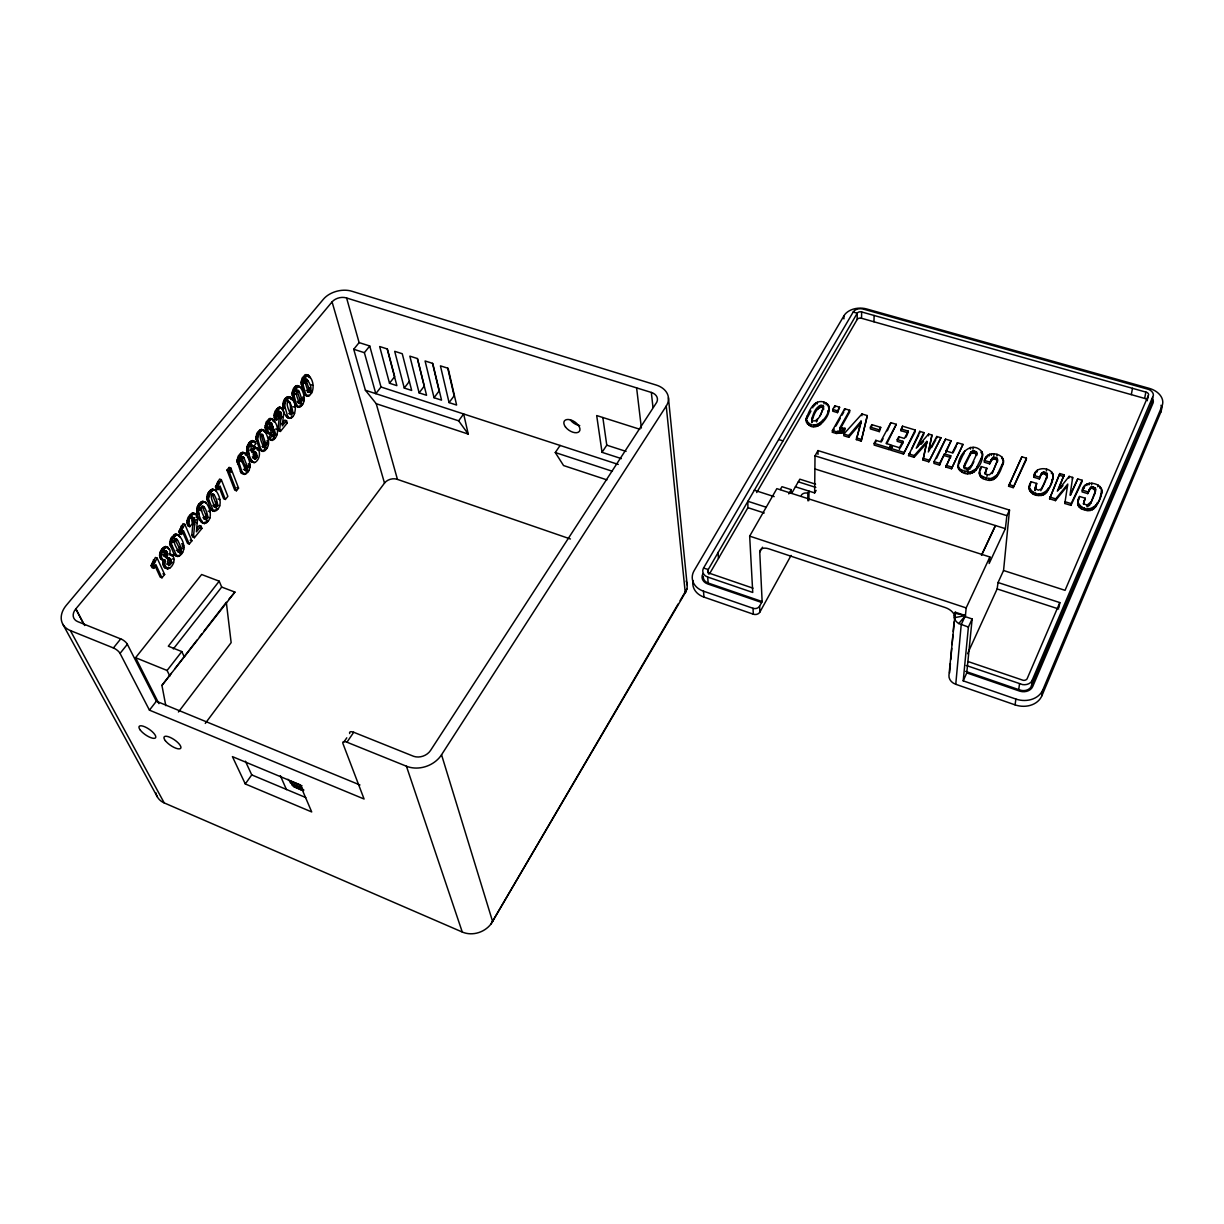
<?xml version="1.0" encoding="UTF-8"?>
<svg xmlns="http://www.w3.org/2000/svg" width="1224" height="1224" viewBox="0 0 1224 1224"><rect width="100%" height="100%" fill="white"/><g stroke="black" fill="none" stroke-linecap="round" stroke-linejoin="round"><path stroke-width="1.5" d="M245.718 467.859L241.419 456.338L243.836 457.47L247.569 467.124C248.273 471.056 242.275 471.179 245.718 467.859L247.416 468.455M839.802 427.926L844.973 428.278L843.397 432.806L836.298 433.464L832.412 432.286L832.412 430.542L844.667 408.755L849.686 410.269L849.67 412.029L839.786 429.67L839.802 427.926L849.686 410.269M832.748 409.428L832.733 411.188L837.522 412.626L839.587 407.24L834.814 405.787L832.748 409.428L837.537 410.882L837.522 412.626M834.799 407.546L834.814 405.787M836.298 433.464L836.298 431.72L832.412 430.542M251.088 450.463L254.225 447.081C261.707 447.831 260.528 460.056 254.668 462.55C245.886 461.28 243.347 444.006 252.205 440.594L256 443.547L253.659 446.423L251.104 444.434M253.643 462.596C248.135 457.608 245.366 444.802 253.903 441.176L255.342 442.139M837.966 433.051L837.966 431.307L843.413 431.062L844.973 428.278M264.292 444.97L260.865 433.954L262.563 434.535L265.99 444.174L264.828 447.403L262.701 446.928L264.292 444.97L265.975 445.567M839.97 432.852L839.97 431.108M840.781 429.701L840.796 427.956M841.898 432.806L841.913 431.062M811.665 418.669L812.139 420.735C818.902 422.77 822.161 411.264 823.507 406.307L823.048 405.725C815.949 404.073 811.971 416.038 811.68 421.882C813.226 416.94 816.301 405.588 823.064 407.47L823.553 409.489L823.507 406.307M842.372 429.808L842.387 428.063M843.917 318.898L843.948 315.777A17.61 12.332 -0.1 0 1 866.791 308.999L1149.214 388.345A19.003 13.388 8.3 0 1 1162.05 405.924L1160.78 412.213L1041.899 695.737A21.16 17.136 10.6 0 1 1015.079 704.871L955.76 684.293A10.48 8.537 7.6 0 1 948.967 675.158L955.256 612.199L965.43 615.596L961.222 624.653L955.76 684.293M843.397 432.806L843.413 431.062M861.038 421.117L856.372 439.615L861.206 441.099L867.296 415.579L861.956 413.972L843.826 434.03L843.826 435.775L848.752 437.289L861.008 422.861L861.038 421.117L848.768 435.545L848.752 437.289M844.652 410.514L844.667 408.755M308.999 392.506L308.356 391.955C297.508 363.788 319.082 391.573 307.346 391.94M201.011 526.152L196.406 531.828L197.661 517.721L196.146 514.004L193.086 512.902C188.205 514.661 185.497 521.347 188.052 526.029L189.781 526.672L192.352 523.505L191.678 519.817L193.071 517.721L194.096 517.951L194.876 522.526L193.56 535.73L194.402 537.718L201.945 528.401L201.011 526.152L199.282 525.509L196.988 528.355M291.496 414.508C288.39 414.599 293.209 404.501 287.747 401.074L289.415 401.625C290.975 403.691 295.978 417.399 288.742 413.513M756.707 492.538L857.152 319.51L857.244 313.206A3.32 2.31 -0.1 0 1 861.558 311.936L1146.628 392.307A3.55 2.494 8.2 0 1 1148.617 394.801L1065.064 590.335L1003.558 570.506L1009.509 510.087L817.984 450.585L815.016 455.833L814.649 492.92L795.416 486.785L791.79 493.196M298.427 402.941L299.972 399.682L296.805 389.966L298.488 390.533C299.987 392.506 304.96 406.353 297.769 402.405L300.492 403.4M1147.378 400.707A3.55 2.494 8.3 0 0 1145.419 398.642L861.543 318.271L861.65 311.967M309.412 392.414L307.744 391.864L308.876 388.727L305.786 378.981L307.453 379.532M808.834 500.662L809.003 491.115L807.794 493.241L807.916 500.815M861.206 441.099L867.296 415.579M861.926 415.716L861.956 413.972M194.402 537.718L192.688 537.076L191.847 535.087L193.193 519.833L191.893 516.987L194.096 517.951M870.417 427.176L870.371 428.92L879.306 431.628L880.729 427.36L871.794 424.651L870.417 427.176L879.352 429.884L879.306 431.628M873.967 321.79L874.12 315.486M871.748 426.396L871.794 424.651M874.196 443.333L874.15 445.062L889.205 449.682L890.873 444.924L886.069 443.455L896.32 424.315L890.842 422.663L880.546 441.772L875.818 440.334L874.196 443.333L889.282 447.938L889.205 449.682M875.772 442.078L875.818 440.334M890.842 422.663L887.339 430.787M899.426 449.468L899.502 447.724L892.311 445.521L890.72 450.141L903.465 454.043L915.169 431.766L915.261 430.022L902.516 426.182L900.971 430.695L908.193 432.883L908.269 431.139L901.048 428.951M892.25 447.265L892.311 445.521M896.32 424.315L886.849 443.608M908.269 431.139L904.398 438.467L898.753 436.754L897.253 439.584L897.177 441.328L902.822 443.042L900.267 447.862M898.676 438.498L898.753 436.754M280.418 431.46L278.751 430.894L278.047 428.859L279.608 413.972L278.521 411.05L280.617 411.983L281.291 414.538L279.715 429.44L280.418 431.46L287.288 422.969L286.508 420.673L284.84 420.107L281.688 423.994M902.516 426.182L900.971 430.695M902.822 443.042L902.899 441.298L897.253 439.584M172.599 555.298L170.014 554.013C177.22 556.124 173.762 567.645 167.673 568.946L164.674 565.044L165.271 560.317L163.526 559.659C156.397 559.552 160.115 547.357 165.592 546.531L167.305 547.449M903.465 454.043L915.261 430.022M265.072 427.191L266.312 422.035L269.831 418.501C278.429 419.847 280.709 437.014 272.141 440.426L268.515 437.718L270.733 434.673L272.417 435.254C275.354 439.278 275.721 430.588 273.748 429.012L272.218 432.378L269.357 433.877L266.297 431.843L265.072 427.191L266.755 427.773L269.357 433.877M266.755 427.773L268.01 422.617L270.397 419.694L272.508 419.052M914.114 457.317L914.206 455.573L926.798 441.405L926.706 443.149L914.114 457.317L908.545 455.603L919.744 431.368L923.86 432.608L923.753 434.352L917.663 446.852M286.508 420.673L282.316 425.86L283.769 412.09L282.514 408.296L279.684 407.133C274.941 408.724 272.906 415.166 274.91 419.618L276.593 420.184L278.95 417.308L278.429 413.605L280.204 411.631M919.652 433.112L919.744 431.368M923.86 432.608L916.24 448.229L928.618 434.046L931.954 435.056L928.327 451.977L936.773 436.494L940.95 437.764L928.802 461.8L923.003 460.025L926.798 441.405M928.511 435.79L928.618 434.046M189.781 526.672C187.226 521.99 189.934 515.304 194.815 513.529L196.146 514.004M928.802 461.8L940.95 437.764M931.954 435.056L928.939 450.34M934.065 461.647L933.958 463.391L939.558 465.105L944.484 453.874L950.803 455.787L945.877 467.048L951.507 468.761L962.982 444.388L957.398 442.706L952.272 452.865L945.968 450.952L951.109 440.808L945.555 439.141L934.065 461.647L939.665 463.361L939.558 465.105M936.651 438.253L936.773 436.494M945.555 439.141L936.421 458.572M169.646 543.318L171.054 538.254L174.848 534.322L176.929 534.414L180.219 537.091C184.855 542.584 185.987 553.768 177.847 556.492L174.298 554.839L169.646 543.318L171.391 543.976L176.868 556.231M171.391 543.976L172.798 538.912L175.353 535.775L177.694 534.766L180.219 537.091M945.968 450.952L945.846 452.696L951.109 440.808M945.877 467.048L950.803 455.787M1095.924 489.508L1090.553 503.707L1094.99 493.44L1095.449 487.963L1091.288 486.8L1087.738 493.609L1082.062 491.895C1082.138 477.268 1108.087 483.098 1100.529 496.133C1098.708 503.401 1093.491 513.988 1084.204 509.719C1077.304 508.939 1076.248 501.442 1079.568 496.485L1085.244 498.214L1083.424 503.86L1085.244 498.214M204.5 523.581C196.054 521.042 193.178 504.456 202.786 501.335L206.259 503.095C210.757 508.74 213.175 520.582 204.5 523.581L203.567 523.306C198.212 517.92 195.366 505.084 204.515 501.962L206.259 503.095M951.507 468.761L962.982 444.388M206.657 498.076L208.049 493.104L210.513 490.09L212.731 489.172L215.378 490.136C220.412 495.613 223.365 508.174 214.384 511.387L210.956 509.704L206.657 498.076L208.386 498.704L213.466 511.097M208.386 498.704L210.941 492.063L213.404 489.967L215.378 490.136M957.26 444.465L957.398 442.706M276.593 420.184C274.589 415.747 276.624 409.29 281.367 407.699M958.178 467.186L958.316 465.441L958.591 468.976C969.576 482.501 984.892 464.891 982.214 452.1C971.351 438.697 955.837 456.292 958.591 468.976M958.438 465.166L958.576 463.422M959.432 461.219L959.295 462.963L964.94 450.677M959.723 470.567L958.729 467.247M961.697 471.928L961.834 470.184L959.861 468.823M963.533 454.471L963.671 452.712M964.084 465.717L963.931 467.461L970.816 453.584L974.61 452.819L976.752 455.389L976.614 452.146L973.493 450.814L970.969 451.84L964.696 463.927L964.237 468.93M964.558 465.671L964.696 463.927M236.982 461.004L238.359 456.108L240.745 453.186L242.888 452.344L245.473 453.324C250.063 458.847 253.138 471.255 244.326 474.422L240.99 472.724L236.982 461.004L238.695 461.601L242.077 472.112L244.326 474.422M238.695 461.601L241.189 455.083L243.576 453.079L245.473 453.324M964.604 473.076L964.757 471.332L961.834 470.184M966.119 470.016L966.271 468.272L964.39 467.201M949.579 673.016L950.421 663.423M950.742 659.659L951.736 648.368M952.058 644.604L952.884 635.195M953.221 631.431L954.031 622.022M954.506 616.59L954.812 613.239L965.43 615.596L966.164 607.915L989.879 556.981L776.842 488.651L749.669 536.127L752.745 592.462L707.671 577.039A8.629 6.824 -4.6 0 1 703.54 568.074L853.159 312.059A7.726 5.401 -0.1 0 1 863.211 309.075L1148.709 389.431A8.338 5.86 8.2 0 1 1153.39 395.276L1031.755 681.248A9.333 7.528 10.3 0 1 1022.637 684.614L966.226 665.473M967.358 470.261L967.496 468.517L971.122 465.885L976.905 453.645M954.949 615.596L955.256 612.199M967.679 473.764L967.832 472.02L964.757 471.332M968.368 470.2L968.521 468.455M969.729 455.221L969.882 453.477M970.387 449.101L970.54 447.357M970.816 453.584L970.969 451.84M255.831 437.963L257.193 433.112L259.534 430.251L261.615 429.456L264.17 430.435C268.5 435.974 271.651 448.305 262.946 451.442L259.672 449.713L255.831 437.963L257.53 438.559L260.773 449.086L262.946 451.442M257.53 438.559L260.008 432.103L262.334 430.159L264.17 430.435M969.882 469.282L970.035 467.537M970.311 473.81L970.464 472.066L976.064 468.761L982.337 455.94L982.168 457.684M970.969 467.629L971.122 465.885M972.315 452.635L972.468 450.891M973.004 449.116L973.156 447.357M973.325 452.559L973.493 450.814M165.271 560.317C158.141 560.209 161.874 548.031 167.336 547.189L170.136 550.662L169.692 554.885L171.743 554.671M972.529 473.244L972.682 471.5M974.61 452.819L974.778 451.075M975.758 453.293L975.926 451.549M974.365 472.127L974.534 470.383M976.461 453.89L976.614 452.146M975.895 470.506L976.064 468.761M977.165 468.409L977.318 466.665M282.882 404.914C284.656 390.135 296.82 398.672 295.183 410.269C293.362 424.912 281.382 416.374 282.882 404.914L284.565 405.481L287.579 416.068L289.66 418.47M284.565 405.481L285.896 400.676L290.18 397.188M989.681 463.865L990.843 460.071L993.276 457.21L997.285 458.327L997.499 461.586L997.101 460.071L994.072 458.832L991.715 460.04L989.681 463.865L984.218 462.213C984.157 448.183 1009.953 453.293 1002.074 466.313C999.886 473.321 994.607 483.572 985.534 479.487C978.817 478.737 977.991 471.24 981.388 466.604L986.865 468.272L985.014 473.795L986.865 468.272M1029.109 489.218L1029.338 487.473C1036.957 501.534 1052.242 490.35 1052.946 477.482C1050.835 484.474 1048.188 496.378 1038.732 495.506C1030.96 495.797 1026.232 488.116 1031.098 481.736L1036.682 483.434L1034.999 490.533L1036.682 483.434M292 393.761C296.713 370.933 312.319 403.354 298.671 407.332L295.504 405.588L292 393.761L293.668 394.327L296.636 404.914L298.671 407.332M293.668 394.327L295.015 389.538L299.253 386.096M979.736 475.646L979.521 472.25M980.439 468.532L980.286 470.276L981.388 466.604M981.342 459.887L981.495 458.143M982.214 452.1L982.046 453.844L980.898 452.253M982.444 455.665L982.612 453.92M980.837 477.115L979.904 473.902M1162.05 405.924L1042.817 689.892A21.252 17.182 10.4 0 1 1015.874 699.057L963.212 680.85L968.398 627.04L972.147 618.946L964.986 616.575M301.028 382.714L302.359 377.971L305.633 374.636C314.155 375.692 316.159 393.485 307.607 396.316L304.47 394.572L301.028 382.714L302.695 383.28L305.587 393.883L307.607 396.316M302.695 383.28L304.042 378.522L308.219 375.125M982.734 478.385L982.903 476.656L981.005 475.371M985.106 460.392L985.274 458.648M986.207 458.541L986.391 456.797M985.733 472.005L985.901 470.261M987.569 457.042L987.753 455.297M985.534 479.487L985.702 477.743L982.903 476.656M963.212 680.85L966.761 672.894L972.147 618.946M986.972 476.396L987.156 474.652L985.305 473.55L985.182 472.066M989.252 455.955L989.42 454.211M988.717 480.191L988.9 478.446L985.702 477.743M990.675 461.815L990.843 460.071M991.318 455.374L991.486 453.63M991.715 460.04L991.884 458.296M993.092 458.969L993.276 457.21M991.394 480.191L991.578 478.462L997.101 474.897L1003.083 462.412L1002.9 464.156M996.963 461.953L991.991 473.657L997.682 459.842M993.827 455.374L994.01 453.63M994.072 458.832L994.255 457.088M1101.263 493.915L1101.784 490.105M995.357 459.092L995.525 457.332M993.613 479.563L993.796 477.819M996.871 456.047L997.04 454.303M997.101 460.071L997.285 458.327M995.418 478.354L995.602 476.61M996.902 476.641L997.101 474.897M998.157 474.484L998.34 472.739M989.879 556.981L989.176 563.468L1005.363 528.661L1006.878 515.671L1009.509 510.087M1001.768 458.648L1001.951 456.889M1002.074 466.313L1002.272 464.554M1002.854 460.301L1003.053 458.556M1003.19 462.152L1003.389 460.392M1008.576 486.249L1021.856 456.827L1026.431 458.189L1026.217 459.949L1013.197 487.657L1008.576 486.249L1021.856 456.827M979.353 473.994L979.736 470.46M1013.197 487.657L1026.431 458.189M1052.701 479.227C1056.832 466.879 1033.438 464.355 1033.76 477.238L1039.329 478.921L1041.532 473.29L1043.888 472.066L1046.979 473.336L1046.505 478.768L1047.423 474.866M167.673 568.946C163.22 568.533 161.813 563.178 163.526 559.659M1029.506 485.637L1029.292 487.382L1031.098 481.736M1029.965 485.423L1030.195 483.694M1029.552 490.885L1029.766 489.141M1030.685 492.369L1030.914 490.64M1033.76 477.238L1034.846 473.642M1032.628 493.685L1032.857 491.941M1035.932 471.76L1034.617 475.386M1034.831 489.019L1035.06 487.274M1037.034 471.99L1037.264 470.23M1035.519 487.183L1035.749 485.454M828.816 410.652C830.775 404.746 824.639 400.814 819.284 401.671C811.65 403.476 808.467 412.61 806.157 419.235C810.227 437.289 831.157 419.128 829.046 407.194M1035.489 494.787L1035.718 493.058M1039.329 478.921L1041.532 473.29M1040.278 476.84L1040.522 475.096M1038.732 495.506L1038.962 493.777M1041.287 475.034L1042.909 472.204M1040.813 490.732L1046.749 477.008M1042.664 473.948L1043.888 472.066M1041.884 488.866L1042.129 487.121M1041.44 495.521L1041.67 493.777M1047.178 476.61L1044.944 474.071L1045.189 472.326M1046.413 470.98L1046.658 469.236M1043.659 494.878L1043.904 493.134M1046.749 475.08L1046.979 473.336M1015.079 704.871L1015.874 699.057M1045.464 493.654L1045.709 491.91M1151.784 399.651A8.354 5.875 8.3 0 1 1151.815 403.033L1030.883 687.154A9.287 7.512 10.4 0 1 1021.811 690.504L1018.72 689.602L1019.546 683.711M1046.933 491.91L1047.178 490.166M1048.157 489.722L1048.402 487.978M1051.431 473.627L1051.676 471.883M1052.824 473.566L1052.961 477.176L1053.206 475.432M1051.921 481.414L1052.181 479.67M1067.496 485.806L1055.455 500.616L1049.58 498.811L1059.8 473.55L1064.13 474.851L1058.423 489.661M967.572 653.708L997.132 588.928L998.05 582.532L1003.558 570.506M1055.455 500.616L1055.715 498.872L1067.772 484.061L1064.819 503.477L1070.939 505.344L1081.863 482.026L1082.138 480.267L1077.732 478.951L1070.051 495.139L1072.668 477.421L1069.149 476.366L1057.322 491.191L1064.13 474.851M1049.58 498.811L1059.8 473.55M1031.526 685.991L1032.413 680.085M1064.819 503.477L1065.094 501.733L1071.199 503.615L1070.939 505.344M1068.873 478.11L1069.149 476.366M1072.392 479.165L1072.668 477.421M1041.899 695.737L1042.817 689.892M1077.732 478.951L1070.556 495.261M1078.053 500.448L1077.778 502.192L1079.568 496.485M1077.64 504.043L1077.916 502.299C1085.764 516.452 1101.126 505.497 1101.569 492.17M1078.42 500.203L1078.696 498.459M1078.114 505.742L1078.39 504.013M1079.293 507.256L1079.583 505.527M806.188 420.979L806.448 417.491M1083.179 488.269L1082.888 490.013L1085.55 484.811M1083.944 488.101L1084.235 486.356M1081.297 508.587L1081.572 506.843M1084.066 501.993L1084.357 500.249M1086.927 485.438L1087.218 483.694M1084.204 509.719L1084.495 507.975M1087.738 493.609L1089.926 487.917M1089.008 484.842L1089.299 483.098M1088.656 491.497L1088.947 489.753M1086.927 506.812L1087.218 505.068L1090.844 501.962M1089.635 489.661L1091.288 486.8M1091.579 484.857L1091.869 483.098M1087.509 510.454L1087.799 508.71M1087.998 506.705L1088.289 504.961M1090.997 488.544L1092.282 486.678M1089.498 505.589L1089.804 503.86M1095.618 491.252L1093.307 488.682L1093.613 486.923M1090.247 510.469L1090.538 508.725M1095.143 489.707L1095.449 487.963M1094.99 493.44L1095.296 491.696M1092.481 509.811L1092.772 508.082M1097.775 486.739L1098.081 484.995M1094.271 508.572L1094.577 506.828M1095.725 506.797L1096.015 505.053M1096.903 504.579L1097.194 502.834M1099.841 488.223L1100.147 486.479M1101.355 488.192L1101.478 491.849M1100.529 496.133L1100.835 494.389M1058.974 607.395L1059.816 602.591L998.05 582.532M1131.328 394.602L1132.491 388.268M1144.654 398.366L1145.863 392.032M1147.684 398.993L1148.296 395.826M1151.585 403.507L1152.824 397.173M271.56 429.915L269.877 429.333L271.346 426.38L269.846 422.54L271.529 423.122L273.029 426.947L271.56 429.915L269.402 429.44M923.003 460.025L926.706 443.149M166.112 551.121L164.108 553.569L165.209 556.66C168.973 557.945 167.994 550.066 164.368 550.463M856.372 439.615L861.008 422.861M161.966 577.789L155.861 564.555L153.765 568.364L152.005 567.691L151.042 565.595L155.387 557.456L157.131 558.113L164.643 574.484L161.966 577.789L160.222 577.116L154.867 565.549M153.765 568.364L152.786 566.268L157.131 558.113M189.292 544.037L183.508 530.696L181.458 534.414L179.729 533.771L178.811 531.66L183.049 523.673L184.793 524.316L191.893 540.824L189.292 544.037L187.563 543.395L181.779 530.053M181.458 534.414L180.54 532.302L184.793 524.316M225.369 499.453L220.029 485.974L218.04 489.6L216.327 488.988L215.47 486.846L219.586 479.074L221.315 479.686L227.878 496.363L225.369 499.453L223.671 498.841L218.974 487.045M218.04 489.6L217.199 487.473L221.315 479.686M256.765 447.709L253.873 449.33L252.312 452.742C250.232 451.166 250.645 442.323 253.659 446.423M678.203 603.891L491.023 923.967A22.613 19.722 -25.4 0 1 462.274 932.03L164.215 802.913L70.349 630.559A24.985 17.748 -24.6 0 1 66.326 605.283L323.427 299.192A20.992 14.03 -13.6 0 1 351.839 291.236L656.186 385.04A22.093 16.08 -6.4 0 1 666.239 406.077L685.287 592.982L686.878 589.035A19.553 15.545 -6.6 0 0 686.113 581.018M179.867 552.208L178.138 551.55L179.362 548.168L174.42 538.254L176.96 539.402C178.627 541.375 184.793 553.676 177.648 551.718M204.286 518.899L205.969 515.426L202.052 505.91L203.765 506.552C205.999 508.48 211.186 522.373 203.521 518.425L206.473 519.389M214.169 506.721L215.822 503.278L211.997 493.746L213.71 494.374C215.852 496.317 221.024 510.194 213.404 506.246L216.342 507.21M179.377 552.361L178.566 551.917C177.572 548.413 171.391 541.926 176.164 538.897M205.999 519.527L205.234 519.053C204.01 516.911 197.997 506.185 203.765 506.552M245.794 470.46L241.449 460.392L243.117 456.934M298.488 390.533C293.286 389.921 298.656 400.829 299.421 402.956L300.079 403.492M166.51 556.92L164.766 556.262L165.852 554.533L164.888 550.877M169.294 562.856L169.034 559.154L166.908 557.624L170.075 558.618C172.783 560.99 170.672 567.615 166.755 563.927L168.193 564.203L169.294 562.856L171.023 563.514M253.689 458.419L255.235 456.491L254.118 451.778L255.816 452.36C258.035 454.716 256.994 461.433 252.924 457.96L255.816 458.862M271.529 423.122C268.148 421.79 269.05 428.783 271.101 430.022M270.733 434.673C272.554 438.559 274.589 431.965 272.768 430.45M1059.816 602.591L1027.074 678.876A3.978 3.213 10.3 0 1 1023.188 680.314L968.031 661.541M806.157 419.235C812.201 433.25 828.051 419.006 828.816 408.908M806.463 419.235L810.976 411.019M1042.664 487.183L1045.74 480.451M981.48 555.298L995.464 525.54L981.602 555.069M1071.199 503.615L1082.138 480.267M971.703 466.13L973.906 461.647M908.545 455.603L910.121 452.39M911.712 449.177L918.857 434.719M952.991 452.911L956.403 446.148M939.665 463.361L944.484 453.874M899.502 447.724L902.899 441.298M905.867 437.274L907.412 434.352M889.282 447.938L890.873 444.924M216.327 488.988L218.438 488.881M179.729 533.771L180.77 531.92M881.356 441.925L883.07 438.743M879.352 429.884L880.729 427.36M931.586 447.525L935.809 439.798M693.121 580.543A19.553 15.545 -4.6 0 0 703.984 597.113L753.326 614.203A4.957 3.993 -2.6 0 0 759.89 612.077L759.599 606.155L762.139 601.55L759.752 552.116L762.521 547.204M759.89 612.077L791.087 555.405M832.412 432.286L834.171 429.165M835.916 426.059L840.291 418.287M842.036 415.181L843.78 412.06M837.537 410.882L839.587 407.24M795.416 486.785L799.838 479.181L815.566 484.168M820.233 415.701L822.941 409.214M788.776 493.915L791.209 489.646L781.968 486.693L780.346 489.524M709.476 573.903L747.925 507.669L747.803 501.259L765.995 507.164M853.159 312.059L857.244 313.206L707.671 570.537A3.672 2.907 -4.6 0 0 709.201 573.169L752.99 588.178M680.131 600.586L686.878 589.035M814.649 492.92L816.102 490.442M843.948 315.777L694.13 570.675A19.63 15.56 -4.6 0 0 703.463 591.177L703.984 597.113M491.023 923.967L686.251 591.039M703.035 573.582L702.958 573.704A9.823 7.788 -4.6 0 0 707.656 583.94L761.634 602.468M703.54 568.074L708.069 569.451L708.451 573.964M992.174 471.913L989.543 474.805L987.156 474.652M168.652 558.282L167.336 561.969L169.386 565.075M70.349 630.559L113.404 647.955A6.151 2.157 35.7 0 1 120.044 653.402L149.45 710.149L364.079 799.012L342.904 743.473A6.365 2.417 33.3 0 1 346.943 742.203L406.429 766.224A25.964 21.191 -20.4 0 0 441.543 754.764L666.239 406.077M621.379 458.618L602.04 452.329L606.767 445.169L602.851 417.552M606.951 479.884L563.56 465.548L555.283 452.543L560.102 445.459M343.883 742.05L346.79 737.812M346.943 742.203L353.736 732.273L413.712 756.34A12.99 10.588 -20.4 0 0 430.573 750.404L655.911 403.568A11.047 8.048 -6.4 0 0 651.336 392.445L346.315 297.906A10.496 7.007 -13.6 0 0 332.071 301.9L75.827 608.879A12.485 8.874 -24.6 0 0 77.755 621.639L122.063 639.463A6.12 2.173 35.8 0 1 127.357 644.268L156.366 701.214L359.948 784.982M245.29 783.957L232.422 756.631L300.125 784.844L311.707 811.94L245.29 783.957L251.746 774.899L245.397 761.19M270.198 438.299L272.417 435.254M365.395 390.242L458.633 420.827L463.651 413.972L468.241 434.076L376.242 403.706L365.395 390.242L353.736 349.268L359.106 342.598L346.606 297.998M449.07 402.604L440.426 365.854L448.122 368.302L456.613 405.067L449.07 402.604L454.119 395.811L447.739 368.225M205.28 723.415L384.504 483.098A9.394 6.885 -15 0 1 397.188 479.303L570.415 538.988M434.046 397.724L425.08 360.973L432.745 363.406L441.543 400.156L434.046 397.724L439.125 390.976L432.516 363.375M419.113 392.873L409.841 356.138L417.445 358.555L426.564 395.291L419.113 392.873L424.223 386.157L417.384 358.571M178.444 711.986L231.152 642.631L226.318 602.284L204.071 631.003M404.272 388.054L394.694 351.319L402.252 353.721L411.677 390.456L404.272 388.054L409.413 381.368M165.791 705.651L161.935 685.409L171.299 673.322M174.818 668.794L197.049 640.076M199.39 637.046L201.731 634.032M161.935 685.409L234.916 592.095L221.697 587.061L219.218 581.186L201.639 574.515L135.604 657.701L158.921 703.632M149.45 710.149L156.366 701.214M389.507 383.25L379.654 346.53L387.167 348.917L396.882 385.652L389.507 383.25L394.679 376.61L387.396 349.039M169.861 676.122L167.091 670.477L181.795 651.566L168.315 646.196L219.218 581.186M369.74 345.979L381.001 386.998L375.814 393.654L364.385 352.68L369.74 345.979L359.106 342.598M173.349 648.934L221.697 587.061M1060.611 488.483L1062.967 485.515M120.044 653.402L127.357 644.268M236.446 490.748L238.558 488.131L230.831 468.058L229.118 467.461L226.96 470.077L234.748 490.151L236.446 490.748L228.674 470.689L226.96 470.077M113.404 647.955L120.748 638.836M228.674 470.689L230.831 468.058M954.292 617.707A10.94 8.69 6.6 0 0 958.759 623.552L965.43 615.596L954.292 617.707L954.184 615.442M228.781 599.378L234.916 592.095M921.091 444.297L923.569 441.466M289.415 401.625C284.167 401.044 289.598 411.937 290.409 414.079M1041.058 488.988L1038.472 490.181L1035.229 488.789M175.139 555.574L180.157 555.451M241.755 473.504L246.437 473.566M287.992 417.904L291.649 417.721M271.361 439.615L269.708 439.584L268.515 437.718M255.816 452.36L254.592 451.748L253.062 454.777L255.372 459.015M836.298 431.72L837.966 431.307M203.857 522.74L201.853 522.663M167.061 568.074L164.965 567.936M211.752 510.469L213.726 510.561M262.242 450.707L260.406 450.508M297.937 406.674L296.193 406.399M251.945 461.999L254.668 462.55M988.9 478.446L991.578 478.462M967.832 472.02L970.464 472.066M843.933 429.961L844.958 430.022M267.673 433.311L271.147 433.48M1043.659 473.81L1044.944 474.071M1091.992 488.422L1093.307 488.682M1087.218 505.068L1084.586 504.273L1083.714 502.115M966.271 468.272L967.496 468.517M861.543 318.271L861.436 318.24A3.305 2.31 -0.1 0 0 857.152 319.51M1059.54 475.294L1063.87 476.595M984.387 460.469L989.849 462.121M1033.989 475.493L1039.559 477.176M1082.353 490.151L1088.014 491.864M944.362 455.619L950.666 457.531M843.826 434.03L848.768 435.545M856.402 437.871L861.252 439.355M890.781 448.397L903.541 452.299M908.621 453.859L914.206 455.573M923.095 458.296L928.909 460.071M946.014 465.304L951.629 467.017M1008.775 484.505L1013.396 485.928M1049.825 497.066L1055.715 498.872M778.663 439.538L782.932 440.854M815.016 455.833L1006.878 515.671M815.169 469.022L1005.363 528.661M639.8 429.257L596.685 415.548L602.04 452.329M798.339 481.843L815.811 487.412M353.736 349.268L364.385 352.68M754.244 490.197L774.18 496.623M606.767 445.169L626.045 451.396M997.132 588.928L1058.684 608.986M381.001 386.998L618.258 464.432M747.925 507.669L764.235 512.978M555.283 452.543L612.398 471.286M305.633 374.636L309.014 375.538M308.02 375.875L309.687 376.426M304.592 375.248L306.26 375.799M308.555 377.16L310.223 377.711M303.43 376.457L305.097 377.007M302.359 377.971L304.042 378.522M306.23 380.067L307.897 380.618M301.624 379.532L303.292 380.083M303.567 380.327L305.25 380.878M303.567 381.72L305.235 382.27M301.18 381.123L302.863 381.674M310.942 384.703L312.61 385.239M303.858 382.974L305.526 383.525M301.135 384.29L302.818 384.841M308.616 387.518L310.269 388.054M301.502 385.805L303.17 386.356M308.876 388.727L310.544 389.263M296.636 385.621L298.319 386.172M749.669 536.127L966.164 607.915M299.069 386.83L300.737 387.381M308.846 390.089L310.513 390.64M310.758 390.869L312.411 391.42M295.596 386.233L297.264 386.799M308.632 390.777L310.284 391.328M306.245 390.41L307.913 390.961M308.219 391.42L309.871 391.971M310.024 392.414L311.692 392.965M294.418 387.457L296.086 388.008M293.332 388.987L295.015 389.538M295.229 389.966L296.912 390.517M297.264 391.053L298.931 391.603M303.935 393.332L305.587 393.883M294.8 390.64L296.468 391.206M307.882 395.061L309.534 395.612M292.597 390.563L294.265 391.129M304.47 394.572L306.122 395.123M308.509 396.224L305.143 395.383M292.154 392.17L293.821 392.72M294.862 393.99L296.545 394.541M968.398 627.04L958.759 623.552M302.389 397.112L304.057 397.662M292.123 395.337L293.791 395.887M302.481 398.657L304.149 399.208M299.696 398.473L301.364 399.039M292.49 396.851L294.158 397.402M302.313 400.248L303.98 400.799M299.972 399.682L301.639 400.248M288.512 396.622L291.006 397.586M287.563 396.714L289.247 397.264M299.941 401.059L301.609 401.61M291.695 398.458L289.323 397.035M286.493 397.341L288.175 397.907M299.727 401.747L301.395 402.298M297.31 401.411L298.977 401.977M290.578 399.177L292.245 399.743M299.299 402.405L300.966 402.956M301.15 403.369L302.802 403.935M285.299 398.565L286.982 399.131M300.11 404.869L301.777 405.435M286.661 400.6L288.328 401.166M284.213 400.11L285.896 400.676M294.969 404.364L296.636 404.914M288.206 402.145L289.889 402.696M298.977 406.062L300.63 406.613M283.463 401.702L285.146 402.268M295.504 405.588L297.172 406.154M283.035 403.308L284.702 403.874M293.072 406.689L294.739 407.255M283.004 406.475L284.672 407.057M290.685 409.566L292.352 410.117M283.371 408.005L285.054 408.571M290.975 410.759L292.643 411.325M278.995 407.24L282.514 408.296M278.261 407.623L279.944 408.189M290.945 412.136L292.613 412.702M292.903 412.886L294.571 413.452M281.688 409.321L283.371 409.887M290.731 412.825L292.398 413.391M290.302 413.498L291.97 414.049M276.578 409.244L278.261 409.811M278.032 411.111L280.617 411.983M291.128 415.961L292.796 416.512M275.446 410.866L277.129 411.432M279.286 412.167L280.969 412.733M285.911 415.487L287.579 416.068M279.608 413.972L281.291 414.538M274.681 412.503L276.364 413.069M276.746 413.039L278.429 413.605M286.462 416.726L288.145 417.292M288.94 417.782L290.608 418.348M287.166 417.537L288.833 418.103M276.67 414.538L278.353 415.12M274.237 414.14L275.92 414.707M281.688 416.558L283.371 417.124M279.516 415.992L281.199 416.558M277.022 416.022L278.705 416.588M274.115 415.747L275.798 416.328M277.267 416.726L278.95 417.308M279.271 418.226L280.939 418.792M274.252 417.323L275.935 417.904M285.62 422.402L287.288 422.969M274.65 418.853L276.333 419.434M273.38 419.557L270.825 418.47M269.831 418.501L271.514 419.067M272.432 419.97L274.115 420.536M268.699 419.113L270.397 419.694M273.059 421.362L274.742 421.928M267.444 420.383L269.142 420.964M269.142 422.035L270.825 422.617M266.312 422.035L269.923 423.198M270.412 423.749L272.111 424.315M267.827 423.244L269.525 423.825M265.562 423.749L267.245 424.315M271.346 426.38L273.029 426.947M278.047 428.859L279.715 429.44M265.149 425.462L266.847 426.044M271.101 427.558L272.784 428.14M275.599 428.997L277.267 429.563M268.041 427.13L269.739 427.712M270.428 428.798L272.111 429.379M268.683 428.675L270.366 429.257M703.295 576.29A8.583 6.809 -4.6 0 0 708.176 583.037L762.139 601.55M271.59 430.083L274.451 431.032M265.271 428.89L266.97 429.471M270.535 431.797L272.218 432.378M273.35 432.608L275.017 433.189M265.746 430.573L267.429 431.154M275.477 434.137L277.144 434.719M965.644 671.379L1018.72 689.602M260.635 429.578L262.334 430.159M261.615 429.456L264.889 431.276M266.297 431.843L267.98 432.409M273.35 434.168L275.033 434.749M966.761 672.894L1019.929 691.208A10.618 8.583 10.4 0 0 1032.765 686.45L1152.702 403.844A9.501 6.686 8.3 0 0 1152.35 398.427M259.534 430.251L261.232 430.833M266.924 432.761L270.198 433.954M273.12 434.811L274.803 435.377M265.486 432.546L263.206 430.695M272.738 435.392L274.421 435.974M272.065 436.035L273.748 436.616M258.31 431.521L260.008 432.103M271.544 436.065L273.227 436.647M273.518 437.672L275.186 438.238M257.193 433.112L258.891 433.694M261.355 435.01L263.053 435.606M272.371 438.896L274.038 439.477M269.066 438.865L270.733 439.447M256.428 434.719L258.126 435.316M269.708 439.584L272.141 440.426M255.984 436.356L257.667 436.937M703.463 591.177L753.005 608.282A4.988 4.009 -2.7 0 0 759.599 606.155M266.832 440.9L268.515 441.482M266.939 442.461L268.622 443.042M255.969 439.538L257.667 440.135M264.002 442.399L265.685 442.981M266.786 444.052L268.454 444.633M264.308 443.593L265.99 444.174M256.382 441.053L258.065 441.634M252.205 440.594L254.668 441.42M251.287 440.824L252.986 441.42M264.063 445.674L265.746 446.255M250.247 441.573L251.945 442.155M263.634 446.362L265.317 446.944M265.593 447.265L267.26 447.846M262.012 446.423L264.828 447.403M249.053 442.843L250.752 443.44M264.506 448.81L266.189 449.392M249.895 445.077L251.608 445.674M247.814 444.649L249.512 445.23M259.075 448.504L260.773 449.086M263.328 450.049L265.011 450.631M254.225 447.081L257.514 448.214M249.512 445.674L251.211 446.27M253.261 447.602L254.959 448.183M259.672 449.713L261.355 450.31M247.034 446.423L248.732 447.02M257.025 449.774L258.708 450.371M252.175 448.734L253.873 449.33M246.682 448.198L248.38 448.78M253.368 451.044L255.066 451.625M249.88 450.126L252.787 451.059M246.667 449.927L248.365 450.524M254.776 453.324L256.459 453.92M246.957 451.625L248.656 452.222M255.235 455.007L256.918 455.588M247.447 453.293L249.145 453.874M255.235 456.491L256.933 457.072M241.878 452.482L243.576 453.079M255.02 457.164L256.703 457.761M252.343 456.797L254.026 457.394M254.607 457.807L256.29 458.403M240.745 453.186L242.444 453.783M245.137 454.823L246.835 455.42M239.491 454.487L241.189 455.083M249.635 459.168L251.318 459.765M240.96 456.46L243.836 457.47M238.359 456.108L240.057 456.705M240.424 456.965L242.123 457.562M242.643 457.929L244.341 458.526M250.277 460.515L251.96 461.111M239.965 457.684L241.663 458.281M251.042 461.494L252.741 462.091M239.736 458.403L241.434 459M237.578 457.745L239.277 458.342M239.736 459.796L241.449 460.392M237.119 459.382L238.833 459.979M240.103 461.05L241.801 461.647M248.304 463.728L249.987 464.309M248.426 465.273L250.109 465.87M245.397 465.273L247.416 467.078L245.718 466.482M237.135 462.58L238.848 463.192M248.273 466.879L249.956 467.476M237.563 464.095L239.261 464.692M245.488 468.562L247.187 469.159M245.045 469.251L246.743 469.863M247.064 470.123L248.747 470.72M243.377 469.358L246.238 470.337M245.963 471.699L247.661 472.296M240.378 471.515L242.077 472.112M240.99 472.724L242.689 473.321M243.637 473.657L245.335 474.254M236.859 487.534L238.558 488.131M217.643 481.46L219.356 482.072M217.26 482.822L218.974 483.434M216.663 484.337L218.377 484.964M216.005 485.775L217.719 486.387M215.47 486.846L217.199 487.473M211.691 489.34L213.404 489.967M216.174 490.946L212.731 489.172M210.513 490.09L212.242 490.702M209.212 491.436L210.941 492.063M208.049 493.104L209.763 493.716M212.548 494.787L214.261 495.414M207.238 494.771L208.967 495.399M218.071 498.964L219.785 499.576M206.795 496.439L208.508 497.066M215.485 502.085L217.199 502.697M206.841 499.652L208.554 500.279M215.822 503.278L217.535 503.89M207.284 501.151L209.013 501.779M215.837 504.671L217.551 505.283M218.04 505.252L219.739 505.864M215.608 505.39L217.321 506.002M202.786 501.335L205.448 502.284M212.869 505.298L215.883 507.348M215.149 506.093L216.862 506.721M201.731 501.519L203.444 502.146M200.537 502.268L202.266 502.896M216.128 508.511L217.841 509.138M199.221 503.63L200.95 504.257M214.873 509.827L216.587 510.454M210.298 508.511L212.012 509.138M210.956 509.704L212.655 510.332M198.043 505.313L199.772 505.94M202.603 506.95L204.332 507.593M212.685 510.76L214.384 511.387M199.527 507.562L201.241 508.189M197.232 506.996L198.961 507.623M208.218 511.066L209.931 511.693M193.086 512.902L195.427 514.906M199.558 508.97L201.287 509.597M196.773 508.664L198.502 509.306M199.94 510.209L201.669 510.836M196.651 510.316L198.38 510.943M205.601 514.233L207.33 514.86M196.835 511.892L198.563 512.519M205.969 515.426L207.682 516.054M197.293 513.392L199.022 514.019M208.202 517.37L209.916 517.997M205.984 516.819L207.697 517.446M205.739 517.538L207.453 518.165M192.321 513.07L194.05 513.697M202.97 517.477L204.683 518.104M205.28 518.257L206.994 518.884M191.495 513.529L193.224 514.172M206.29 520.659L208.003 521.286M195.947 517.094L197.661 517.721M189.644 515.35L191.372 515.993M205.02 521.99L206.734 522.633M191.342 517.094L193.071 517.721M200.369 520.736L202.098 521.363M192.795 518.027L194.524 518.67M190.73 517.645L192.474 518.288M195.917 519.527L197.645 520.169M188.404 517.109L190.133 517.752M201.027 521.914L202.756 522.556M193.193 519.833L194.922 520.46M187.578 518.838L189.307 519.481M195.626 522.235L197.355 522.862M193.147 521.898L194.876 522.526M187.134 520.552L188.863 521.194M192.933 524.178L194.662 524.821M187.027 522.204L188.756 522.847M200.231 527.758L201.945 528.401M187.241 523.78L188.97 524.423M187.731 525.295L189.46 525.938M181.03 526.152L182.758 526.794M180.647 527.529L182.376 528.187M180.02 529.089L181.764 529.732M181.412 530.788L183.141 531.43M191.847 535.087L193.56 535.73M179.362 530.558L181.091 531.201M178.811 531.66L180.54 532.302M180.127 533.037L181.856 533.679M175.95 534.108L178.658 535.072M174.848 534.322L176.593 534.98M177.771 535.209L179.515 535.852M190.164 540.182L191.893 540.824M173.624 535.118L175.353 535.775M172.263 536.525L174.007 537.183M173.93 538.407L176.96 539.402M175.797 539.769L177.541 540.427M171.054 538.254L172.798 538.912M172.615 540.472L174.344 541.115M181.672 543.731L183.401 544.389M170.228 539.968L171.972 540.625M182.131 545.185L183.86 545.843M172.66 541.88L174.389 542.538M169.769 541.666L171.513 542.324M182.3 546.745L184.028 547.403M178.979 546.99L180.708 547.633M182.162 548.398L183.891 549.041M179.362 548.168L181.091 548.826M169.845 544.894L171.59 545.552M170.35 546.394L172.079 547.052M179.377 549.576L181.106 550.219M179.148 550.31L180.877 550.953M178.673 551.029L180.402 551.687M180.907 551.749L182.621 552.407M176.271 550.326L178 550.984M165.592 546.531L168.254 547.419M164.552 546.807L166.296 547.465M167.948 548.597L169.692 549.255M179.729 553.432L181.458 554.074M163.404 547.587L165.148 548.245M162.134 548.933L163.878 549.591M173.594 553.676L175.323 554.334M163.771 550.494L166.632 551.534M177.22 555.589L178.949 556.247M174.298 554.839L176.026 555.497M165.347 551.626L167.091 552.284M176.118 555.834L177.847 556.492M163.098 551.091L164.842 551.749M160.987 550.54L162.731 551.198M169.034 553.875L170.763 554.533M162.578 551.963L164.322 552.621M165.837 553.126L167.581 553.784M171.574 555.788L173.303 556.446M160.176 552.131L161.92 552.789M165.852 554.533L167.596 555.191M165.638 555.191L167.382 555.849M159.701 553.707L161.446 554.365M162.731 554.809L164.475 555.466M165.24 555.834L166.984 556.492M172.355 558.848L174.083 559.49M167.443 557.44L169.172 558.098M166.051 557.088L163.465 556.002M168.346 557.945L170.075 558.618M159.564 555.237L161.308 555.895M169.034 559.154L170.779 559.812M166.311 558.19L168.055 558.863M159.732 556.706L161.476 557.364M169.509 560.531L171.238 561.189M171.85 562.168L173.579 562.826M160.206 558.083L161.951 558.741M169.555 562.061L171.284 562.719M160.895 559.154L164.353 560.516M161.721 559.72L163.465 560.378M163.022 561.25L164.75 561.923M168.774 563.637L170.519 564.295M168.193 564.203L169.922 564.876M162.807 562.841L164.552 563.499M153.291 559.995L155.05 560.668M162.945 564.371L164.674 565.044M152.908 561.403L154.668 562.061M168.315 567.232L170.06 567.905M163.404 565.825L165.148 566.498M164.138 567.094L165.867 567.752M152.281 562.979L154.04 563.652M151.592 564.478L153.352 565.136M153.077 565.794L154.836 566.467M151.042 565.595L152.786 566.268M162.914 573.811L164.643 574.484M135.604 657.701L167.091 670.477M289.751 780.744L302.068 785.885M290.165 782.702L302.16 787.721M291.664 784.676L303.705 789.694M242.888 452.344L244.509 453.553M292.414 785.686L303.674 790.566M293.699 786.757L302.068 790.306L293.056 784.921L287.961 779.29M251.746 774.899L305.801 797.558M279.684 407.133L280.832 407.73M297.57 385.545L298.381 385.958M306.551 374.575L307.346 375.003M255.082 447.127L256.474 448.535M213.71 494.374C208.233 493.654 213.573 504.135 214.583 505.925M264.384 447.51L263.695 447.005C262.762 444.863 257.132 434.03 262.563 434.535M458.633 420.827L468.241 434.076M829.046 408.938L827.761 404.226M62.898 624.362L157.422 797.008M84.686 625.51L75.827 608.879L83.752 624.148M181.795 651.566L184.472 657.242M280.373 775.741L286.477 789.618M229.118 467.461L231.045 472.479M406.429 766.224L462.274 932.03M441.543 754.764L492.629 921.596M332.071 301.9L384.504 483.098M376.242 403.706L397.448 479.395M636.618 387.886L641.376 428.002M651.336 392.445L652.973 407.378M668.426 397.739L687.154 584.95M707.671 577.039L708.176 583.037M718.014 552.376L718.473 558.404M753.005 608.282L753.326 614.203M791.209 489.646L791.316 493.394M807.274 415.64L807.289 417.384M807.366 422.234L807.396 423.978M806.448 420.827L806.478 422.571M808.942 423.428L808.972 425.172M812.369 417.139L812.384 418.883M812.139 420.735L812.155 422.479M811.237 424.376L811.252 426.12M814.006 404.425L814.021 406.169M813.761 424.912L813.776 426.656M812.797 406.093L812.812 407.837M817.816 407.668L817.831 409.413M818.06 424.376L818.076 426.12M817.51 418.7L816.515 421.882L816.5 420.138M817.984 450.585L818.014 454.364M817.28 402.176L817.295 403.935M816.041 424.896L816.056 426.641M815.505 403.109L815.521 404.853M820.218 405.312L820.233 407.057M819.835 423.412L819.851 425.156M818.795 406.307L818.81 408.066M823.048 405.725L823.064 407.47M822.559 420.306L822.574 422.051M822.176 405.312L822.176 407.057M821.335 422.035L821.35 423.779M821.12 405.144L821.136 406.888M826.2 403.063L826.215 404.807M823.981 402.161L823.981 403.905M828.694 405.618L828.694 407.363M828.036 410.698L828.036 412.442M1160.979 405.266A18.926 13.372 8.4 0 1 1160.78 412.213M801.307 495.261A4.957 3.779 -0.9 0 1 807.794 493.241M954.598 615.534A10.787 6.074 25.3 0 0 945.219 607.548L768.902 548.857A10.328 5.737 29.2 0 0 759.752 552.116M164.215 802.913A21.894 16.861 -28.3 0 1 155.892 792.831M579.732 425.585A9.104 5.11 34.3 0 1 570.323 419.863M349.697 733.574A6.334 2.448 33.3 0 1 353.736 732.273M565.442 426.916A9.134 5.095 34.2 0 0 579.319 431.429A9.134 5.095 34.2 0 0 570.935 420A9.134 5.095 34.2 0 0 565.442 426.916M140.377 730.192A9.991 3.335 34.6 0 0 154.958 738.21A9.991 3.335 34.6 0 0 146.758 727.775A9.991 3.335 34.6 0 0 140.377 730.192M165.362 740.688A10.037 3.381 34.4 0 0 180.05 748.736A10.037 3.381 34.4 0 0 171.941 738.286A10.037 3.381 34.4 0 0 165.362 740.688"/></g></svg>
